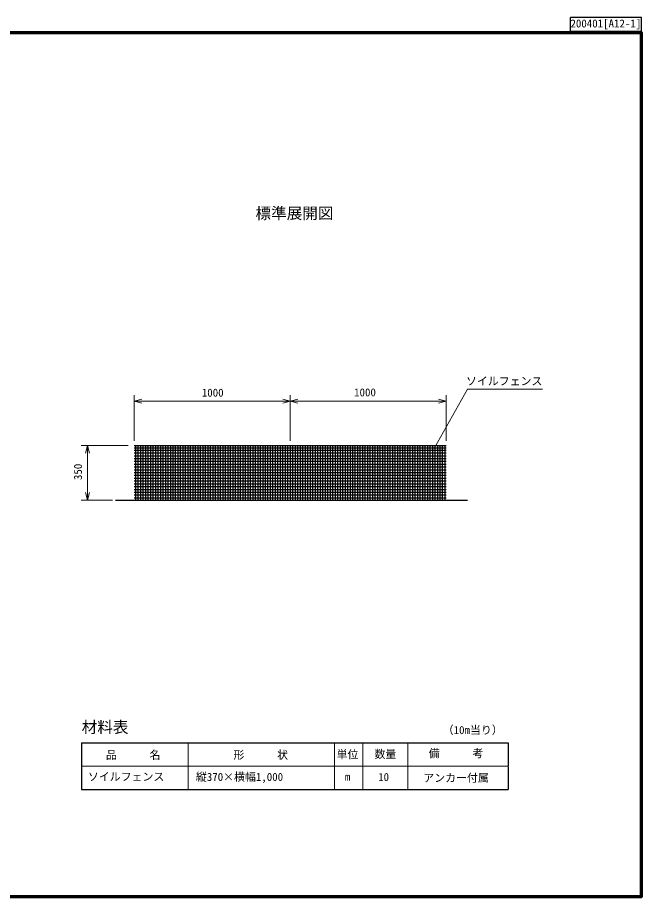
# Model space of a CAD drawing. Units: millimetres, scale not verified. Extents: x 200 to 8200, y 200 to 5837.
# Drawn here: x 4200 to 8200, y 200 to 5837 of the extents above; entities that cross this region are included whole.
import ezdxf
from ezdxf.enums import TextEntityAlignment as Align

# ---------------------------------------------------------------- set-up
doc = ezdxf.new("R2010")
doc.units = ezdxf.units.MM
doc.header["$LTSCALE"] = 20
for name, color, linetype, lineweight in [('C-DOC', 3, 'Continuous', 25), ('C-MTR-FRAM', 5, 'Continuous', 25), ('C-MTR-LINE', 5, 'Continuous', 13), ('C-STR', 1, 'Continuous', 25), ('C-STR-DIM', 1, 'Continuous', 13), ('C-STR-HTXT', 1, 'Continuous', 13), ('C-TTL', 2, 'Continuous', 70)]:
    doc.layers.add(name, color=color, linetype=linetype, lineweight=lineweight)
doc.layers.add('C-MTR-TXT', color=5, linetype='Continuous')
doc.layers.add('C-TTL-TXT', color=5, linetype='Continuous')
doc.styles.add('ＭＳ ゴシック', font='')
doc.styles.get('ＭＳ ゴシック').set_extended_font_data('MS Gothic')

msp = doc.modelspace()

# ---------------------------------------------------------------- linework, layer by layer
at = {"layer": 'C-DOC'}
for p, q in [((8200, 5837.23), (7745, 5837.23)), ((7745, 5750), (7745, 5837.23)), ((8200, 5750), (8200, 5837.23)), ((7745, 5750), (8200, 5750))]:
    msp.add_line(p, q, dxfattribs=at)
at = {"layer": 'C-MTR-FRAM'}
for p, q in [((4610.84, 1186.04), (4610.84, 886.04)), ((4610.84, 1186.04), (7346.04, 1186.04)), ((7346.04, 1186.04), (7346.04, 1037.04)), ((7346.04, 1033.04), (7346.04, 886.04)), ((4610.84, 886.04), (7346.04, 886.04))]:
    msp.add_line(p, q, dxfattribs=at)
at = {"layer": 'C-MTR-LINE'}
for p, q in [((5293.38, 1186.04), (5293.38, 886.04)), ((6231.26, 1186.04), (6231.26, 886.04)), ((6413.31, 1186.04), (6413.31, 886.04)), ((6703.31, 1186.04), (6703.31, 886.04)), ((4610.84, 1036.04), (7346.04, 1036.04))]:
    msp.add_line(p, q, dxfattribs=at)
at = {"layer": 'C-STR'}
for p, q in [((4948.11, 3092.1), (5437.61, 3092.1)), ((4948.11, 3077.1), (5437.61, 3077.1)), ((4948.11, 3063.1), (5437.61, 3063.1)), ((4948.11, 3045.1), (5437.61, 3045.1)), ((4957.61, 2742.1), (4957.61, 3092.1)), ((4973.61, 2742.1), (4973.61, 3092.1)), ((4989.61, 2742.1), (4989.61, 3092.1)), ((5005.61, 2742.1), (5005.61, 3092.1)), ((5021.61, 2742.1), (5021.61, 3092.1)), ((5037.61, 2742.1), (5037.61, 3092.1)), ((5053.61, 2742.1), (5053.61, 3092.1)), ((5069.61, 2742.1), (5069.61, 3092.1)), ((5085.61, 2742.1), (5085.61, 3092.1)), ((5101.61, 2742.1), (5101.61, 3092.1)), ((5117.61, 2742.1), (5117.61, 3092.1)), ((5133.61, 2742.1), (5133.61, 3092.1)), ((5149.61, 2742.1), (5149.61, 3092.1)), ((5165.61, 2742.1), (5165.61, 3092.1)), ((5181.61, 2742.1), (5181.61, 3092.1)), ((5197.61, 2742.1), (5197.61, 3092.1)), ((5213.61, 2742.1), (5213.61, 3092.1)), ((5229.61, 2742.1), (5229.61, 3092.1)), ((5245.61, 2742.1), (5245.61, 3092.1)), ((5261.61, 2742.1), (5261.61, 3092.1)), ((5277.61, 2742.1), (5277.61, 3092.1)), ((5293.61, 2742.1), (5293.61, 3092.1)), ((5309.61, 2742.1), (5309.61, 3092.1)), ((5325.61, 2742.1), (5325.61, 3092.1)), ((5341.61, 2742.1), (5341.61, 3092.1)), ((5357.61, 2742.1), (5357.61, 3092.1)), ((5373.61, 2742.1), (5373.61, 3092.1)), ((5389.61, 2742.1), (5389.61, 3092.1)), ((5405.61, 2742.1), (5405.61, 3092.1)), ((5421.61, 2742.1), (5421.61, 3092.1)), ((5437.61, 2742.1), (5437.61, 3092.1)), ((5437.61, 3092.1), (5917.61, 3092.1)), ((5437.61, 3077.1), (5917.61, 3077.1)), ((5437.61, 3063.1), (5917.61, 3063.1)), ((5437.61, 3045.1), (5917.61, 3045.1)), ((5453.61, 2742.1), (5453.61, 3092.1)), ((5469.61, 2742.1), (5469.61, 3092.1)), ((5485.61, 2742.1), (5485.61, 3092.1)), ((5501.61, 2742.1), (5501.61, 3092.1)), ((5517.61, 2742.1), (5517.61, 3092.1)), ((5533.61, 2742.1), (5533.61, 3092.1)), ((5549.61, 2742.1), (5549.61, 3092.1)), ((5565.61, 2742.1), (5565.61, 3092.1)), ((5581.61, 2742.1), (5581.61, 3092.1)), ((5597.61, 2742.1), (5597.61, 3092.1)), ((5613.61, 2742.1), (5613.61, 3092.1)), ((5629.61, 2742.1), (5629.61, 3092.1)), ((5645.61, 2742.1), (5645.61, 3092.1)), ((5661.61, 2742.1), (5661.61, 3092.1)), ((5677.61, 2742.1), (5677.61, 3092.1)), ((5693.61, 2742.1), (5693.61, 3092.1)), ((5709.61, 2742.1), (5709.61, 3092.1)), ((5725.61, 2742.1), (5725.61, 3092.1)), ((5741.61, 2742.1), (5741.61, 3092.1)), ((5757.61, 2742.1), (5757.61, 3092.1)), ((5773.61, 2742.1), (5773.61, 3092.1)), ((5789.61, 2742.1), (5789.61, 3092.1)), ((5805.61, 2742.1), (5805.61, 3092.1)), ((5821.61, 2742.1), (5821.61, 3092.1)), ((5837.61, 2742.1), (5837.61, 3092.1)), ((5853.61, 2742.1), (5853.61, 3092.1)), ((5869.61, 2742.1), (5869.61, 3092.1)), ((5885.61, 2742.1), (5885.61, 3092.1)), ((5901.61, 2742.1), (5901.61, 3092.1)), ((5917.61, 2742.1), (5917.61, 3092.1)), ((5917.61, 3092.1), (6397.61, 3092.1)), ((5917.61, 3077.1), (6397.61, 3077.1)), ((5917.61, 3063.1), (6397.61, 3063.1)), ((5917.61, 3045.1), (6397.61, 3045.1)), ((5933.61, 2742.1), (5933.61, 3092.1)), ((5949.61, 2742.1), (5949.61, 3092.1)), ((5965.61, 2742.1), (5965.61, 3092.1)), ((5981.61, 2742.1), (5981.61, 3092.1)), ((5997.61, 2742.1), (5997.61, 3092.1)), ((6013.61, 2742.1), (6013.61, 3092.1)), ((6029.61, 2742.1), (6029.61, 3092.1)), ((6045.61, 2742.1), (6045.61, 3092.1)), ((6061.61, 2742.1), (6061.61, 3092.1)), ((6077.61, 2742.1), (6077.61, 3092.1)), ((6093.61, 2742.1), (6093.61, 3092.1)), ((6109.61, 2742.1), (6109.61, 3092.1)), ((6125.61, 2742.1), (6125.61, 3092.1)), ((6141.61, 2742.1), (6141.61, 3092.1)), ((6157.61, 2742.1), (6157.61, 3092.1)), ((6173.61, 2742.1), (6173.61, 3092.1)), ((6189.61, 2742.1), (6189.61, 3092.1)), ((6205.61, 2742.1), (6205.61, 3092.1)), ((6221.61, 2742.1), (6221.61, 3092.1)), ((6237.61, 2742.1), (6237.61, 3092.1)), ((6253.61, 2742.1), (6253.61, 3092.1)), ((6269.61, 2742.1), (6269.61, 3092.1)), ((6285.61, 2742.1), (6285.61, 3092.1)), ((6301.61, 2742.1), (6301.61, 3092.1)), ((6317.61, 2742.1), (6317.61, 3092.1)), ((6333.61, 2742.1), (6333.61, 3092.1)), ((6349.61, 2742.1), (6349.61, 3092.1)), ((6365.61, 2742.1), (6365.61, 3092.1)), ((6381.61, 2742.1), (6381.61, 3092.1)), ((6397.61, 2742.1), (6397.61, 3092.1)), ((6397.61, 3092.1), (6877.61, 3092.1)), ((6397.61, 3077.1), (6877.61, 3077.1)), ((6397.61, 3063.1), (6877.61, 3063.1)), ((6397.61, 3045.1), (6877.61, 3045.1)), ((6413.61, 2742.1), (6413.61, 3092.1)), ((6429.61, 2742.1), (6429.61, 3092.1)), ((6445.61, 2742.1), (6445.61, 3092.1)), ((6461.61, 2742.1), (6461.61, 3092.1)), ((6477.61, 2742.1), (6477.61, 3092.1)), ((6493.61, 2742.1), (6493.61, 3092.1)), ((6509.61, 2742.1), (6509.61, 3092.1)), ((6525.61, 2742.1), (6525.61, 3092.1)), ((6541.61, 2742.1), (6541.61, 3092.1)), ((6557.61, 2742.1), (6557.61, 3092.1)), ((6573.61, 2742.1), (6573.61, 3092.1)), ((6589.61, 2742.1), (6589.61, 3092.1)), ((6605.61, 2742.1), (6605.61, 3092.1)), ((6621.61, 2742.1), (6621.61, 3092.1)), ((6637.61, 2742.1), (6637.61, 3092.1)), ((6653.61, 2742.1), (6653.61, 3092.1)), ((6669.61, 2742.1), (6669.61, 3092.1)), ((6685.61, 2742.1), (6685.61, 3092.1)), ((6701.61, 2742.1), (6701.61, 3092.1)), ((6717.61, 2742.1), (6717.61, 3092.1)), ((6733.61, 2742.1), (6733.61, 3092.1)), ((6749.61, 2742.1), (6749.61, 3092.1)), ((6765.61, 2742.1), (6765.61, 3092.1)), ((6781.61, 2742.1), (6781.61, 3092.1)), ((6797.61, 2742.1), (6797.61, 3092.1)), ((6813.61, 2742.1), (6813.61, 3092.1)), ((6829.61, 2742.1), (6829.61, 3092.1)), ((6845.61, 2742.1), (6845.61, 3092.1)), ((6861.61, 2742.1), (6861.61, 3092.1)), ((6877.61, 2742.1), (6877.61, 3092.1)), ((6877.61, 3092.1), (6948.11, 3092.1)), ((6877.61, 3077.1), (6948.11, 3077.1)), ((6877.61, 3063.1), (6948.11, 3063.1)), ((6877.61, 3045.1), (6948.11, 3045.1)), ((6893.61, 2742.1), (6893.61, 3092.1)), ((6909.61, 2742.1), (6909.61, 3092.1)), ((6925.61, 2742.1), (6925.61, 3092.1)), ((6941.61, 2742.1), (6941.61, 3092.1)), ((4948.11, 3027.1), (5437.61, 3027.1)), ((4948.11, 3009.1), (5437.61, 3009.1)), ((4948.11, 2991.1), (5437.61, 2991.1)), ((5437.61, 3027.1), (5917.61, 3027.1)), ((5437.61, 3009.1), (5917.61, 3009.1)), ((5437.61, 2991.1), (5917.61, 2991.1)), ((5917.61, 3027.1), (6397.61, 3027.1)), ((5917.61, 3009.1), (6397.61, 3009.1)), ((5917.61, 2991.1), (6397.61, 2991.1)), ((6397.61, 3027.1), (6877.61, 3027.1)), ((6397.61, 3009.1), (6877.61, 3009.1)), ((6397.61, 2991.1), (6877.61, 2991.1)), ((6877.61, 3027.1), (6948.11, 3027.1)), ((6877.61, 3009.1), (6948.11, 3009.1)), ((6877.61, 2991.1), (6948.11, 2991.1)), ((4948.11, 2973.1), (5437.61, 2973.1)), ((4948.11, 2955.1), (5437.61, 2955.1)), ((4948.11, 2937.1), (5437.61, 2937.1)), ((5437.61, 2973.1), (5917.61, 2973.1)), ((5437.61, 2955.1), (5917.61, 2955.1)), ((5437.61, 2937.1), (5917.61, 2937.1)), ((5917.61, 2973.1), (6397.61, 2973.1)), ((5917.61, 2955.1), (6397.61, 2955.1)), ((5917.61, 2937.1), (6397.61, 2937.1)), ((6397.61, 2973.1), (6877.61, 2973.1)), ((6397.61, 2955.1), (6877.61, 2955.1)), ((6397.61, 2937.1), (6877.61, 2937.1)), ((6877.61, 2973.1), (6948.11, 2973.1)), ((6877.61, 2955.1), (6948.11, 2955.1)), ((6877.61, 2937.1), (6948.11, 2937.1)), ((4948.11, 2919.1), (5437.61, 2919.1)), ((4948.11, 2901.1), (5437.61, 2901.1)), ((4948.11, 2883.1), (5437.61, 2883.1)), ((5437.61, 2919.1), (5917.61, 2919.1)), ((5437.61, 2901.1), (5917.61, 2901.1)), ((5437.61, 2883.1), (5917.61, 2883.1)), ((5917.61, 2919.1), (6397.61, 2919.1)), ((5917.61, 2901.1), (6397.61, 2901.1)), ((5917.61, 2883.1), (6397.61, 2883.1)), ((6397.61, 2919.1), (6877.61, 2919.1)), ((6397.61, 2901.1), (6877.61, 2901.1)), ((6397.61, 2883.1), (6877.61, 2883.1)), ((6877.61, 2919.1), (6948.11, 2919.1)), ((6877.61, 2901.1), (6948.11, 2901.1)), ((6877.61, 2883.1), (6948.11, 2883.1)), ((4948.11, 2865.1), (5437.61, 2865.1)), ((4948.11, 2847.1), (5437.61, 2847.1)), ((4948.11, 2829.1), (5437.61, 2829.1)), ((5437.61, 2865.1), (5917.61, 2865.1)), ((5437.61, 2847.1), (5917.61, 2847.1)), ((5437.61, 2829.1), (5917.61, 2829.1)), ((5917.61, 2865.1), (6397.61, 2865.1)), ((5917.61, 2847.1), (6397.61, 2847.1)), ((5917.61, 2829.1), (6397.61, 2829.1)), ((6397.61, 2865.1), (6877.61, 2865.1)), ((6397.61, 2847.1), (6877.61, 2847.1)), ((6397.61, 2829.1), (6877.61, 2829.1)), ((6877.61, 2865.1), (6948.11, 2865.1)), ((6877.61, 2847.1), (6948.11, 2847.1)), ((6877.61, 2829.1), (6948.11, 2829.1)), ((4948.11, 2811.1), (5437.61, 2811.1)), ((4948.11, 2793.1), (5437.61, 2793.1)), ((4948.11, 2775.1), (5437.61, 2775.1)), ((5437.61, 2811.1), (5917.61, 2811.1)), ((5437.61, 2793.1), (5917.61, 2793.1)), ((5437.61, 2775.1), (5917.61, 2775.1)), ((5917.61, 2811.1), (6397.61, 2811.1)), ((5917.61, 2793.1), (6397.61, 2793.1)), ((5917.61, 2775.1), (6397.61, 2775.1)), ((6397.61, 2811.1), (6877.61, 2811.1)), ((6397.61, 2793.1), (6877.61, 2793.1)), ((6397.61, 2775.1), (6877.61, 2775.1)), ((6877.61, 2811.1), (6948.11, 2811.1)), ((6877.61, 2793.1), (6948.11, 2793.1)), ((6877.61, 2775.1), (6948.11, 2775.1)), ((4948.11, 2757.1), (5437.61, 2757.1)), ((5437.61, 2757.1), (5917.61, 2757.1)), ((5917.61, 2757.1), (6397.61, 2757.1)), ((6397.61, 2757.1), (6877.61, 2757.1)), ((6877.61, 2757.1), (6948.11, 2757.1))]:
    msp.add_line(p, q, dxfattribs=at)
at = {"layer": 'C-STR', "color": 7}
msp.add_line((4828.11, 2742.1), (7083.88, 2742.1), dxfattribs=at)
at = {"layer": 'C-STR-DIM'}
for p, q in [((4948.11, 3414.55), (4948.11, 3122.1)), ((4948.11, 3376.4), (4996.4, 3389.34)), ((5948.11, 3376.4), (5899.81, 3389.34)), ((5948.11, 3122.1), (5948.11, 3414.55)), ((5948.11, 3376.4), (5996.4, 3389.34)), ((6948.11, 3376.4), (6899.81, 3389.34)), ((6948.11, 3122.1), (6948.11, 3414.55)), ((4948.11, 3376.4), (4996.4, 3363.45)), ((4948.11, 3376.4), (5448.11, 3376.4)), ((5448.11, 3376.4), (5948.11, 3376.4)), ((5948.11, 3376.4), (5899.81, 3363.45)), ((5948.11, 3377.24), (5948.11, 3336.4)), ((5948.11, 3376.4), (5996.4, 3363.45)), ((5948.11, 3376.4), (6448.11, 3376.4)), ((6448.11, 3376.4), (6948.11, 3376.4)), ((6948.11, 3376.4), (6899.81, 3363.45)), ((6948.11, 3377.24), (6948.11, 3336.4)), ((4908.11, 3092.1), (4607.47, 3092.1)), ((4648.08, 3092.1), (4635.13, 3043.8)), ((4648.08, 2742.1), (4648.08, 3092.1)), ((4648.08, 3092.1), (4661.02, 3043.8)), ((4648.11, 3092.1), (4688.08, 3092.1)), ((4648.08, 2742.1), (4635.13, 2790.39)), ((4648.08, 2742.1), (4661.02, 2790.39)), ((4808.11, 2742.1), (4607.47, 2742.1)), ((4648.11, 2742.1), (4688.08, 2742.1))]:
    msp.add_line(p, q, dxfattribs=at)
at = {"layer": 'C-STR-HTXT'}
for p, q in [((6873.61, 3077.1), (7084.97, 3454.22)), ((7084.97, 3454.22), (7564.97, 3454.22))]:
    msp.add_line(p, q, dxfattribs=at)
at = {"layer": 'C-TTL'}
msp.add_lwpolyline([(200, 200), (8200, 200), (8200, 5740), (200, 5740)], close=True, dxfattribs=at)

# ---------------------------------------------------------------- texts
at = {"layer": 'C-DOC', "style": 'ＭＳ ゴシック'}
msp.add_text('200401[A12-1]', height=51.32, dxfattribs=at).set_placement((7745, 5758.3), align=Align.BOTTOM_LEFT)
at = {"layer": 'C-MTR-TXT', "style": 'ＭＳ ゴシック'}
for s, p in [('形\u3000\u3000\u3000状', (5584.11, 1066.8)), ('単位', (6245.83, 1069.81)), ('数量', (6488.27, 1072.23)), ('m', (6298.44, 926.5)), ('10', (6511.95, 924.93))]:
    msp.add_text(s, height=51.32, dxfattribs=at).set_placement(p, align=Align.BOTTOM_LEFT)
for s, p in [('\u3000備\u3000\u3000\u3000考\u3000', (7011.4, 1077.07)), ('アンカー付属', (7011.4, 919.03))]:
    msp.add_text(s, height=51.32, dxfattribs=at).set_placement(p, align=Align.BOTTOM_CENTER)
at = {"layer": 'C-STR-DIM', "color": 7, "style": 'ＭＳ ゴシック'}
for s, p in [('ソイルフェンス', (7074.97, 3464.22)), ('1000', (5381.3, 3390.36)), ('1000', (6357.8, 3392.19))]:
    msp.add_text(s, height=51.32, dxfattribs=at).set_placement(p, align=Align.BOTTOM_LEFT)
msp.add_text('350', height=51.32, rotation=90, dxfattribs=at).set_placement((4628.08, 2870.82), align=Align.BOTTOM_LEFT)
at = {"layer": 'C-STR-DIM', "color": 5, "style": 'ＭＳ ゴシック'}
for s, p in [('（10m当り）', (6926.04, 1226.04)), ('\u3000品\u3000\u3000\u3000名\u3000', (4696.36, 1066.48)), ('ソイルフェンス', (4650.84, 926.86)), ('縦370×横幅1,000', (5343.45, 925.56))]:
    msp.add_text(s, height=51.32, dxfattribs=at).set_placement(p, align=Align.BOTTOM_LEFT)
at = {"layer": 'C-TTL-TXT', "color": 7, "style": 'ＭＳ ゴシック'}
msp.add_text('標準展開図', height=73.31, dxfattribs=at).set_placement((5725.42, 4582.28), align=Align.MIDDLE_LEFT)
at = {"layer": 'C-TTL-TXT', "style": 'ＭＳ ゴシック'}
msp.add_text('材料表', height=73.31, dxfattribs=at).set_placement((4610.84, 1226.86), align=Align.BOTTOM_LEFT)

doc.saveas('drawing.dxf')
